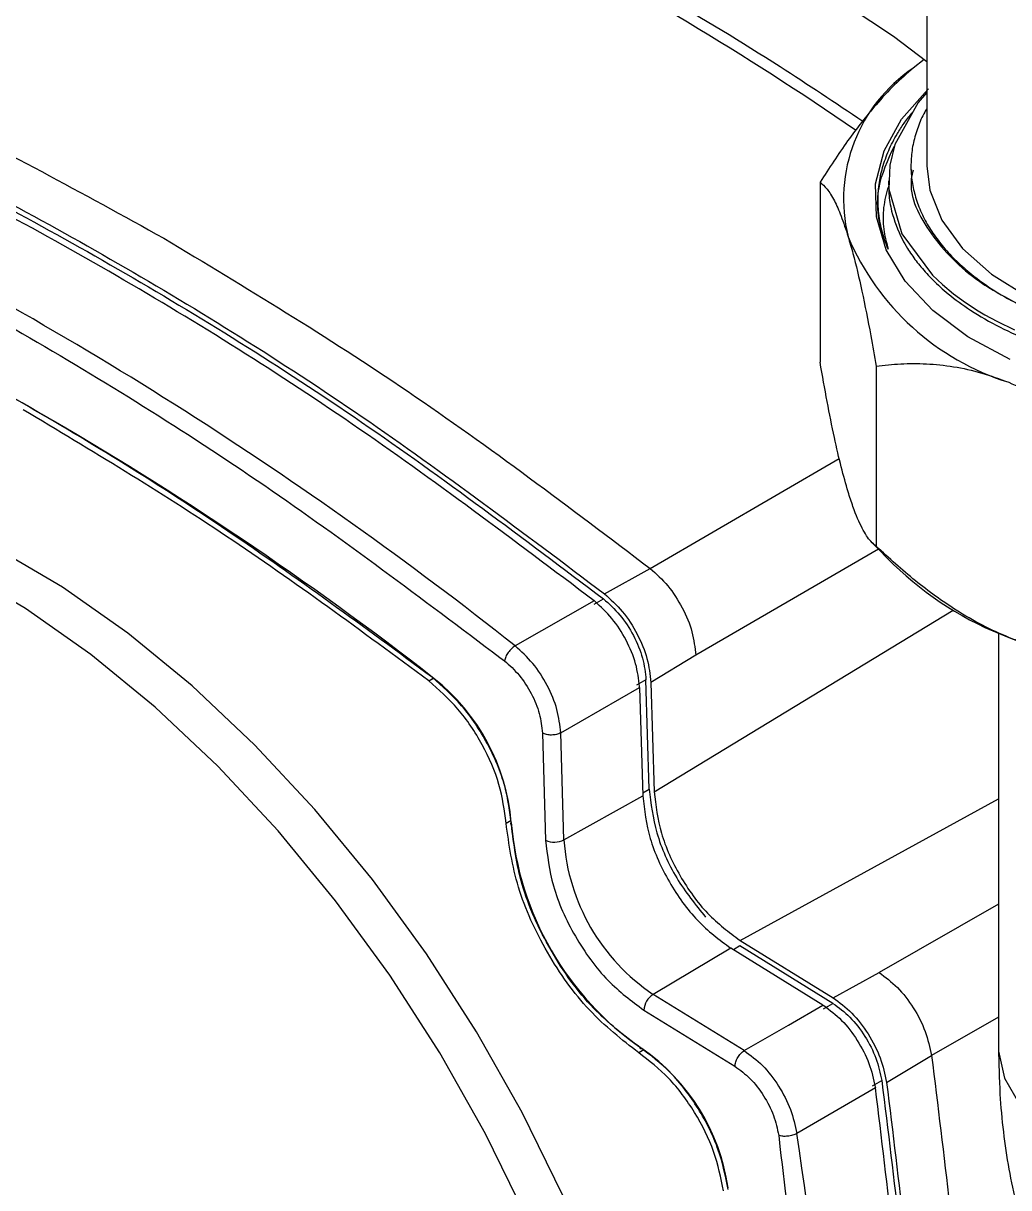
# Model space of a CAD drawing. Header units: millimetres. Extents: x 15 to 415, y 5 to 292.
# Drawn here: x 344.35 to 355.15, y 115.86 to 128.64 of the extents above; entities that cross this region are included whole.
import ezdxf

# ---------------------------------------------------------------- set-up
doc = ezdxf.new("R2010")
doc.units = ezdxf.units.MM

msp = doc.modelspace()

# ---------------------------------------------------------------- linework, layer by layer
at = {"color": 7, "linetype": 'Continuous', "lineweight": 25}
for p, q in [((354.2574, 129.1253), (354.2574, 127.0749)), ((354.2271, 128.2406), (354.1051, 128.1451)), ((354.0828, 127.0792), (354.0828, 127.0277)), ((353.0862, 126.894), (353.0862, 124.9182)), ((353.8372, 126.9078), (353.8372, 126.8615)), ((353.701, 124.8753), (353.701, 122.8996)), ((353.6592, 122.9354), (353.8904, 122.701)), ((350.72, 122.3786), (351.2229, 122.6564)), ((350.6066, 122.3025), (349.7416, 121.8057)), ((350.6149, 122.2959), (350.6066, 122.3025)), ((350.6093, 122.2629), (350.7106, 122.323)), ((355.0431, 121.9461), (355.0431, 117.3931)), ((351.7221, 121.7038), (351.2303, 121.405)), ((351.1767, 121.4338), (351.0739, 121.3764)), ((351.2123, 120.2354), (351.1767, 121.4338)), ((351.2303, 121.405), (351.2659, 120.2066)), ((350.2414, 120.8526), (351.1061, 121.3496)), ((351.1061, 121.3496), (351.1057, 121.3593)), ((351.1061, 121.3496), (351.1414, 120.1609)), ((350.0412, 120.8495), (350.0761, 119.6749)), ((350.2763, 119.678), (350.2414, 120.8526)), ((350.2763, 119.678), (351.1414, 120.1609)), ((352.2079, 118.5749), (353.2279, 117.945)), ((352.1061, 118.49), (351.2553, 117.9823)), ((353.1178, 117.8652), (352.1061, 118.49)), ((353.226, 117.8842), (352.206, 118.5141)), ((353.2279, 117.945), (353.7326, 118.2215)), ((352.255, 117.3649), (351.2553, 117.9823)), ((351.1525, 117.8105), (352.1522, 117.1931)), ((353.1178, 117.8652), (353.126, 117.86)), ((353.1249, 117.8239), (353.226, 117.8842)), ((353.8159, 117.0163), (354.3079, 117.3129)), ((353.6933, 116.9561), (352.8305, 116.4556)), ((353.6604, 116.9783), (353.7631, 117.0359)), ((353.6917, 116.9666), (353.6933, 116.9561))]:
    msp.add_line(p, q, dxfattribs=at)
at = {"color": 8, "linetype": 'Continuous', "lineweight": 25}
for p, q in [((351.2229, 122.6564), (353.2966, 123.8629)), ((353.7255, 122.8682), (351.7221, 121.7038)), ((351.2659, 120.2066), (354.5459, 122.1983)), ((349.5745, 121.6804), (349.6247, 121.6437)), ((348.7938, 121.4236), (348.8371, 121.4486)), ((351.1404, 120.1953), (351.2123, 120.2354)), ((352.2079, 118.5749), (355.0431, 120.1289)), ((349.6425, 119.8616), (349.6982, 119.8937)), ((355.0431, 118.9729), (353.7326, 118.2215)), ((352.206, 118.5141), (352.1354, 118.4719)), ((355.0431, 117.7339), (354.3079, 117.3129)), ((351.1531, 117.3738), (351.0974, 117.3416)), ((352.6318, 116.4353), (352.645, 116.3128))]:
    msp.add_line(p, q, dxfattribs=at)
at = {"color": 8, "linetype": 'Continuous', "lineweight": 25, "flags": 128}
for points in [[(354.2574, 128.217), (353.8899, 128.4936), (353.1349, 128.9984), (352.3777, 129.4203), (351.6253, 129.7554), (350.8846, 130.0007), (350.1625, 130.1538), (349.4657, 130.2134), (349.0871, 130.2056)], [(348.8453, 121.4482), (348.8428, 121.4477), (348.8397, 121.4477), (348.8371, 121.4486), (348.8351, 121.4504), (348.8338, 121.4529), (348.8333, 121.4562), (348.8336, 121.4601)], [(349.6961, 119.8657), (349.6936, 119.863), (349.692, 119.86), (349.6915, 119.857), (349.6921, 119.854), (349.6938, 119.8511), (349.6964, 119.8485), (349.6999, 119.8463)], [(351.1278, 117.386), (351.1241, 117.3852), (351.1208, 117.3853), (351.1179, 117.3864), (351.1156, 117.3884), (351.114, 117.3912), (351.1131, 117.3948), (351.1129, 117.399)], [(355.0431, 117.3931), (355.0437, 117.361), (355.1075, 117.0629), (355.274, 116.7783), (355.5363, 116.5189), (355.8836, 116.2953), (356.3019, 116.1166), (356.7739, 115.9902), (357.2802, 115.9212), (357.8003, 115.9125), (358.3128, 115.9644), (358.7967, 116.0748), (359.2322, 116.2392), (359.6014, 116.4508), (359.8893, 116.7009), (360.0841, 116.9795), (360.1778, 117.2749), (360.186, 117.3931)]]:
    msp.add_lwpolyline(points, dxfattribs=at)
at = {"color": 7, "linetype": 'Continuous', "lineweight": 25, "flags": 128}
for points in [[(355.1695, 124.9498), (354.7079, 125.1992), (354.3216, 125.4882), (354.0206, 125.8091), (353.8126, 126.1538), (353.7031, 126.5133), (353.6949, 126.8782), (353.7883, 127.2392), (353.9807, 127.5869), (354.2673, 127.9122), (354.2749, 127.9194)], [(354.2574, 127.8792), (354.2538, 127.8757), (354.1612, 127.7672), (353.9057, 127.3099), (353.8499, 127.0814), (353.8408, 126.8165), (353.9819, 126.3268), (354.3172, 125.8744), (354.4279, 125.7707), (354.5489, 125.6708), (354.6799, 125.5751), (354.8206, 125.4838), (354.8944, 125.44), (355.0247, 125.3685), (355.2187, 125.2741)], [(354.2574, 127.0749), (354.2894, 126.8078), (354.4203, 126.4785), (354.6482, 126.1674), (354.9663, 125.8838), (355.3648, 125.6365), (355.8317, 125.4328), (356.3527, 125.279), (356.9121, 125.1798), (357.4928, 125.1382), (358.0772, 125.1554), (358.6476, 125.2309), (359.1866, 125.3625), (359.6778, 125.5461), (360.1063, 125.7762), (360.4591, 126.0457), (360.7255, 126.3465), (360.8974, 126.6694), (360.9695, 127.0047), (360.9717, 127.0749)], [(350.6537, 114.8501), (350.2655, 115.7749), (349.8191, 116.6855), (349.3188, 117.5729), (348.7695, 118.4283), (348.1768, 119.2432), (347.5465, 120.0098), (346.8846, 120.7204), (346.1978, 121.368), (345.4929, 121.9463), (344.7767, 122.4495), (344.0564, 122.8727), (343.3389, 123.2117), (342.6314, 123.4633), (341.9409, 123.6248), (341.2742, 123.6948), (340.6377, 123.6725), (340.0378, 123.5582), (339.4805, 123.353), (339.2198, 123.217)], [(350.2497, 114.6168), (349.8615, 115.5417), (349.415, 116.4523), (348.9147, 117.3396), (348.3655, 118.195), (347.7728, 119.01), (347.1424, 119.7765), (346.4806, 120.4871), (345.7938, 121.1347), (345.0888, 121.713), (344.3727, 122.2162), (343.6523, 122.6394), (342.9348, 122.9785), (342.2274, 123.23), (341.5369, 123.3916), (340.8701, 123.4616), (340.2336, 123.4393), (339.6338, 123.325), (339.0764, 123.1197), (338.567, 122.8256), (338.1106, 122.4454), (337.7117, 121.983)], [(352.255, 117.3649), (352.7382, 117.6451), (353.1178, 117.8652)]]:
    msp.add_lwpolyline(points, dxfattribs=at)
at = {"color": 8, "linetype": 'Continuous', "lineweight": 25}
for centre, radius, start, end in [((332.2046, 96.3927), 37.6563, 55.60819, 68.9232), ((322.7814, 87.7611), 43.4268, 51.62399, 63.36531)]:
    msp.add_arc(centre, radius, start, end, dxfattribs=at)
at = {"color": 7, "linetype": 'Continuous', "lineweight": 25}
for centre, radius, start, end in [((355.0787, 126.7091), 1.7349, 124.13897, 193.75642), ((325.7408, 91.8031), 37.5899, 52.06434, 67.94104), ((355.997, 127.3971), 2.8265, 202.91465, 252.66091), ((356.4773, 125.3832), 3.7264, 226.03685, 249.21027), ((357.6054, 128.3181), 6.8706, 249.1024, 276.27808), ((347.4484, 119.6787), 2.2592, 4.81095, 51.64683), ((353.0299, 120.1373), 3.3411, 184.61976, 235.38024), ((350.173, 119.8802), 0.2271, 244.72969, 297.04295), ((352.4999, 119.8314), 2.2289, 183.94623, 236.05377), ((351.3788, 117.7918), 0.2271, 122.95295, 175.2747), ((349.842, 115.5329), 2.2591, 8.3529, 55.18933), ((312.9419, 110.326), 40.3569, 351.26385, 8.73615)]:
    msp.add_arc(centre, radius, start, end, dxfattribs=at)
for points, knots in [([(353.5562, 127.5607), (353.2534, 127.7628), (352.5254, 128.2487), (351.367, 128.9492), (350.0839, 129.6705), (348.7993, 130.3287), (347.5169, 130.918), (346.5635, 131.3232), (346.0411, 131.5102), (345.9422, 131.5456)], [0, 0, 0, 0, 0.11937623, 0.28703618, 0.45500725, 0.62326285, 0.79178715, 0.9605719, 1, 1, 1, 1]), ([(340.0497, 128.5384), (340.9337, 128.1835), (342.7017, 127.4737), (345.3849, 126.0421), (348.068, 124.3758), (349.836, 123.0443), (350.72, 122.3786)], [0, 0, 0, 0, 0.2499989, 0.5000001, 0.7500012, 1, 1, 1, 1]), ([(340.0591, 128.472), (340.9415, 128.1177), (342.7064, 127.4092), (345.3849, 125.9801), (348.0633, 124.3167), (349.8282, 122.9876), (350.7106, 122.323)], [0, 0, 0, 0, 0.2499966, 0.5, 0.7500034, 1, 1, 1, 1]), ([(354.1051, 128.1451), (354.0375, 128.0861), (353.9014, 127.9674), (353.6596, 127.705), (353.3825, 127.3528), (353.1856, 127.0479), (353.0862, 126.894)], [0, 0, 0, 0, 0.1893593, 0.3812577, 0.6874988, 1, 1, 1, 1]), ([(353.8334, 126.1614), (353.8198, 126.1955), (353.7791, 126.2977), (353.7357, 126.4715), (353.7168, 126.674), (353.7288, 126.8691), (353.7675, 127.0563), (353.8342, 127.2432), (353.917, 127.4051), (354.0061, 127.5409), (354.0645, 127.6212), (354.1011, 127.6628), (354.1059, 127.6683)], [0, 0, 0, 0, 0.0678068, 0.2035314, 0.3404562, 0.460921, 0.5822222, 0.7061614, 0.8310122, 0.9094345, 0.9880859, 1, 1, 1, 1]), ([(354.2574, 127.7039), (354.2493, 127.6907), (354.2082, 127.6241), (354.1568, 127.4986), (354.1054, 127.3282), (354.0814, 127.1559), (354.0821, 126.9844), (354.1076, 126.814), (354.1584, 126.6433), (354.2341, 126.4762), (354.3332, 126.3145), (354.4549, 126.1586), (354.6006, 126.0072), (354.7903, 125.8452), (355.0306, 125.6763), (355.2358, 125.5694), (355.3391, 125.5156)], [0, 0, 0, 0, 0.0174115, 0.0878404, 0.159801, 0.2322908, 0.3022341, 0.372663, 0.4446236, 0.5171134, 0.5870567, 0.6574856, 0.7294462, 0.801936, 0.9002848, 1, 1, 1, 1]), ([(339.7877, 127.4364), (340.4154, 127.1819), (341.9216, 126.571), (344.3345, 125.2714), (346.9797, 123.6331), (348.7163, 122.3262), (349.5745, 121.6804)], [0, 0, 0, 0, 0.1935212, 0.4644131, 0.7353051, 1, 1, 1, 1]), ([(353.8334, 126.1614), (353.8154, 126.2062), (353.7271, 126.426), (353.6805, 126.8139), (353.831, 127.139), (353.9008, 127.2899)], [0, 0, 0, 0, 0.12048625, 0.59178032, 1, 1, 1, 1]), ([(353.84, 126.8615), (353.8397, 126.8303), (353.8386, 126.7356), (353.8742, 126.5355), (353.9488, 126.3342), (354.0387, 126.1767), (354.105, 126.0753), (354.1934, 125.959), (354.3257, 125.815), (354.5034, 125.6548), (354.7441, 125.4784), (355.1508, 125.2438), (355.7583, 125.0026), (356.3726, 124.8666), (356.7948, 124.8116), (357.0069, 124.7914), (357.2209, 124.7781), (357.4004, 124.773), (357.5694, 124.7724), (357.7527, 124.7759), (358.0107, 124.7896), (358.3241, 124.8206), (358.6438, 124.8698), (358.9233, 124.928), (359.1522, 124.9861), (359.3514, 125.0449), (359.5402, 125.1086), (359.7227, 125.1784), (359.9285, 125.267), (360.2091, 125.4069), (360.5141, 125.5982), (360.7969, 125.8293), (361.0849, 126.1331), (361.2571, 126.4222), (361.3419, 126.6758), (361.3715, 126.8041), (361.389, 126.9277), (361.3906, 127.0085), (361.3913, 127.0467)], [0, 0, 0, 0, 0.0140521, 0.0426481, 0.0904528, 0.1064798, 0.117244, 0.1391759, 0.163531, 0.1903091, 0.2243331, 0.2637969, 0.3383497, 0.4120808, 0.4302825, 0.4484842, 0.4666859, 0.4848876, 0.4940009, 0.5094535, 0.5312438, 0.5593697, 0.5894551, 0.6142675, 0.6338052, 0.6519978, 0.6701902, 0.6883826, 0.7065749, 0.7341611, 0.7804942, 0.81783, 0.8551659, 0.9284433, 0.9471187, 0.965536, 0.9836953, 1, 1, 1, 1]), ([(354.1051, 127.0264), (354.0979, 126.9941), (354.045, 126.7575), (354.2748, 126.3206), (354.7257, 125.837), (355.1633, 125.6077), (355.3391, 125.5156)], [0, 0, 0, 0, 0.0565581, 0.4145562, 0.764822, 1, 1, 1, 1]), ([(353.0862, 126.894), (353.1113, 126.8725), (353.1617, 126.8294), (353.2392, 126.7039), (353.317, 126.5325), (353.3679, 126.3757), (353.3936, 126.2966)], [0, 0, 0, 0, 0.262126, 0.5272899, 0.7614272, 1, 1, 1, 1]), ([(353.8401, 126.8531), (353.8356, 126.8426), (353.815, 126.794), (353.7957, 126.7052), (353.7776, 126.5876), (353.7752, 126.4686), (353.787, 126.3258), (353.8158, 126.2238), (353.8334, 126.1614)], [0, 0, 0, 0, 0.046987, 0.2159849, 0.3855889, 0.5570577, 0.7291597, 1, 1, 1, 1]), ([(348.8336, 121.4601), (348.0873, 122.0096), (346.5947, 123.1087), (344.3343, 124.5027), (342.0739, 125.7185), (340.5813, 126.3427), (339.835, 126.6548)], [0, 0, 0, 0, 0.250003, 0.5, 0.7499908, 1, 1, 1, 1]), ([(353.3936, 126.2966), (353.4112, 126.2361), (353.4623, 126.061), (353.5465, 125.7017), (353.6312, 125.2759), (353.6813, 124.988), (353.701, 124.8753)], [0, 0, 0, 0, 0.16383208, 0.47463023, 0.79438792, 1, 1, 1, 1]), ([(353.3936, 123.497), (353.3684, 123.5848), (353.3174, 123.7621), (353.24, 124.0994), (353.1621, 124.4846), (353.1116, 124.773), (353.0862, 124.9182)], [0, 0, 0, 0, 0.2339983, 0.4727101, 0.7345837, 1, 1, 1, 1]), ([(353.701, 124.8753), (353.7902, 124.8857), (353.9692, 124.9065), (354.253, 124.9065), (354.5501, 124.8756), (354.8529, 124.8105), (355.0563, 124.7354), (355.1546, 124.699)], [0, 0, 0, 0, 0.1977545, 0.3966796, 0.6005789, 0.8069359, 1, 1, 1, 1]), ([(355.1546, 124.699), (355.2511, 124.6567), (355.4452, 124.5716), (355.7902, 124.3687), (356.1855, 124.0847), (356.4664, 123.8284), (356.6083, 123.6989)], [0, 0, 0, 0, 0.1893593, 0.3812577, 0.6874988, 1, 1, 1, 1]), ([(353.701, 122.8996), (353.6813, 122.9158), (353.632, 122.9565), (353.5474, 123.0857), (353.4632, 123.2785), (353.4112, 123.4416), (353.3936, 123.497)], [0, 0, 0, 0, 0.2056137, 0.5170117, 0.8361666, 1, 1, 1, 1]), ([(355.1546, 121.8995), (355.0582, 121.9417), (354.8641, 122.0269), (354.5191, 122.2298), (354.1238, 122.5137), (353.8429, 122.7701), (353.701, 122.8996)], [0, 0, 0, 0, 0.1893593, 0.3812577, 0.6874988, 1, 1, 1, 1]), ([(351.2229, 122.6564), (351.2893, 122.5963), (351.4222, 122.4763), (351.5821, 122.2266), (351.6945, 121.9568), (351.7129, 121.7881), (351.7221, 121.7038)], [0, 0, 0, 0, 0.2501162, 0.5000157, 0.7499068, 1, 1, 1, 1]), ([(351.1057, 121.3593), (351.096, 121.4423), (351.0764, 121.6082), (350.9657, 121.8725), (350.8095, 122.1174), (350.6797, 122.2364), (350.6149, 122.2959)], [0, 0, 0, 0, 0.2501444, 0.5001131, 0.7500424, 1, 1, 1, 1]), ([(350.7106, 122.323), (350.7727, 122.267), (350.8968, 122.155), (351.046, 121.9218), (351.151, 121.6699), (351.1681, 121.5125), (351.1767, 121.4338)], [0, 0, 0, 0, 0.25013166, 0.50009103, 0.7500265, 1, 1, 1, 1]), ([(350.72, 122.3786), (350.788, 122.3172), (350.9238, 122.1946), (351.0872, 121.9394), (351.2021, 121.6636), (351.2209, 121.4912), (351.2303, 121.405)], [0, 0, 0, 0, 0.2501141, 0.5000117, 0.7499046, 1, 1, 1, 1]), ([(356.6083, 121.7231), (356.5191, 121.7128), (356.34, 121.6919), (356.0563, 121.6921), (355.7592, 121.7223), (355.5048, 121.7791), (355.3022, 121.8423), (355.2039, 121.8804), (355.1546, 121.8995)], [0, 0, 0, 0, 0.1977377, 0.3966457, 0.6005276, 0.806867, 0.9032637, 1, 1, 1, 1]), ([(350.2414, 120.8526), (350.232, 120.9369), (350.2134, 121.1055), (350.1006, 121.3754), (349.9407, 121.6254), (349.808, 121.7456), (349.7416, 121.8057)], [0, 0, 0, 0, 0.2499911, 0.4999978, 0.7500054, 1, 1, 1, 1]), ([(349.6247, 121.6437), (349.6802, 121.5937), (349.791, 121.4937), (349.9243, 121.2855), (350.0182, 121.0604), (350.0335, 120.9198), (350.0412, 120.8495)], [0, 0, 0, 0, 0.2499944, 0.4999995, 0.7500025, 1, 1, 1, 1]), ([(349.6999, 119.8463), (349.6831, 119.9862), (349.6483, 120.2744), (349.4512, 120.7381), (349.171, 121.1635), (348.9438, 121.3632), (348.8336, 121.4601)], [0, 0, 0, 0, 0.2426495, 0.5, 0.7573505, 1, 1, 1, 1]), ([(351.1129, 117.399), (350.9379, 117.5317), (350.5754, 117.8066), (350.1123, 118.4528), (349.7842, 119.1769), (349.7274, 119.6284), (349.6999, 119.8463)], [0, 0, 0, 0, 0.24141861, 0.5, 0.75858139, 1, 1, 1, 1]), ([(350.0761, 119.6749), (350.095, 119.5092), (350.1343, 119.1654), (350.3841, 118.6098), (350.7404, 118.1156), (351.0185, 117.9097), (351.1525, 117.8105)], [0, 0, 0, 0, 0.2409887, 0.5, 0.7590113, 1, 1, 1, 1]), ([(353.7326, 118.2215), (353.801, 118.1714), (353.9379, 118.0712), (354.1154, 117.8389), (354.2517, 117.5756), (354.2892, 117.4005), (354.3079, 117.3129)], [0, 0, 0, 0, 0.2500931, 0.4999842, 0.7498838, 1, 1, 1, 1]), ([(353.2279, 117.945), (353.2979, 117.8937), (353.4378, 117.7912), (353.6192, 117.5537), (353.7585, 117.2847), (353.7968, 117.1058), (353.8159, 117.0163)], [0, 0, 0, 0, 0.2502688, 0.5001967, 0.7500837, 1, 1, 1, 1]), ([(353.126, 117.86), (353.193, 117.8101), (353.3268, 117.7103), (353.5003, 117.4824), (353.6344, 117.2247), (353.6726, 117.0527), (353.6917, 116.9666)], [0, 0, 0, 0, 0.2499576, 0.4998868, 0.7498555, 1, 1, 1, 1]), ([(353.226, 117.8842), (353.2899, 117.8374), (353.4177, 117.7438), (353.5834, 117.5269), (353.7107, 117.2811), (353.7456, 117.1177), (353.7631, 117.0359)], [0, 0, 0, 0, 0.250127, 0.50008512, 0.75002266, 1, 1, 1, 1]), ([(352.0773, 115.8418), (352.0485, 115.9857), (351.9892, 116.2823), (351.7608, 116.7377), (351.4578, 117.1403), (351.2256, 117.3144), (351.1129, 117.399)], [0, 0, 0, 0, 0.2426495, 0.5, 0.7573505, 1, 1, 1, 1]), ([(352.255, 117.3649), (352.3233, 117.3147), (352.46, 117.2142), (352.6374, 116.9816), (352.774, 116.7181), (352.8117, 116.5431), (352.8305, 116.4556)], [0, 0, 0, 0, 0.2499904, 0.4999973, 0.7500055, 1, 1, 1, 1]), ([(355.0431, 117.3931), (355.0463, 117.2245), (355.0547, 116.7767), (355.1423, 116.0648), (355.3271, 115.2746), (355.5983, 114.5281), (355.949, 113.8345), (356.3737, 113.2001), (356.8661, 112.6302), (357.4196, 112.1286), (358.028, 111.6986), (358.6853, 111.3426), (359.3858, 111.0626), (360.1246, 110.8602), (360.8968, 110.7371), (361.6971, 110.6949), (362.5192, 110.7346), (363.3557, 110.8578), (364.0533, 111.0246), (364.4683, 111.1586), (364.6045, 111.2025)], [0, 0, 0, 0, 0.0368477, 0.0978999, 0.158348, 0.2178061, 0.2762695, 0.3338445, 0.3907218, 0.4471478, 0.5033652, 0.5596016, 0.6161331, 0.6732025, 0.7309968, 0.7896252, 0.8491052, 0.9093634, 0.9702569, 1, 1, 1, 1]), ([(352.1522, 117.1931), (352.2093, 117.1513), (352.3234, 117.0677), (352.4714, 116.8739), (352.585, 116.6543), (352.6162, 116.5083), (352.6318, 116.4353)], [0, 0, 0, 0, 0.2499974, 0.5000004, 0.7500056, 1, 1, 1, 1]), ([(353.7631, 117.0359), (353.8975, 115.9394), (354.1662, 113.7463), (354.2676, 110.5947), (354.1662, 107.5603), (353.8975, 105.6774), (353.7631, 104.736)], [0, 0, 0, 0, 0.2499966, 0.5, 0.7500034, 1, 1, 1, 1]), ([(353.8159, 117.0163), (353.9505, 115.9179), (354.2197, 113.7209), (354.3213, 110.5637), (354.2197, 107.5239), (353.9505, 105.6377), (353.8159, 104.6946)], [0, 0, 0, 0, 0.2499923, 0.5, 0.7500077, 1, 1, 1, 1]), ([(352.645, 116.3128), (352.7725, 115.267), (353.0332, 113.1301), (353.1293, 110.0391), (353.0427, 107.2184), (352.8064, 105.532), (352.7015, 104.7841)], [0, 0, 0, 0, 0.2552235, 0.5215095, 0.7877954, 1, 1, 1, 1])]:
    msp.add_open_spline(points, degree=3, knots=knots, dxfattribs=at)
for points in [[(340.5571, 128.8136), (341.4407, 128.4621), (343.2079, 127.7591), (344.9959, 126.7726), (345.8899, 126.2793)], [(350.6066, 122.3025), (349.7246, 122.9664), (347.9607, 124.2943), (345.2838, 125.9566), (342.607, 127.385), (340.8431, 128.0936), (339.9611, 128.448)], [(345.8899, 126.2793), (346.784, 125.7404), (348.572, 124.6625), (350.3392, 123.3251), (351.2229, 122.6564)], [(348.7938, 121.4236), (348.0562, 121.968), (346.5811, 123.0568), (345.092, 123.9505), (344.3474, 124.3973)], [(349.7416, 121.8057), (349.7283, 121.7964), (349.7015, 121.7777), (349.6647, 121.7345), (349.636, 121.687), (349.6285, 121.6581), (349.6247, 121.6437)], [(349.6425, 119.8616), (349.6237, 120.002), (349.5862, 120.2829), (349.3929, 120.7262), (349.1241, 121.1333), (348.9039, 121.3269), (348.7938, 121.4236)], [(350.2414, 120.8526), (350.2266, 120.8459), (350.1971, 120.8327), (350.1409, 120.8264), (350.0849, 120.831), (350.0558, 120.8433), (350.0412, 120.8495)], [(351.2123, 120.2354), (351.2311, 120.0769), (351.2688, 119.76), (351.4952, 119.2455), (351.7191, 118.9675), (351.8311, 118.8285)], [(351.1414, 120.1609), (351.1595, 120.0065), (351.1956, 119.6977), (351.4187, 119.2071), (351.732, 118.7685), (351.9814, 118.5829), (352.1061, 118.49)], [(351.2659, 120.2066), (351.2835, 120.0558), (351.3188, 119.7543), (351.5367, 119.2751), (351.8427, 118.8469), (352.0862, 118.6656), (352.2079, 118.5749)], [(351.0974, 117.3416), (350.9119, 117.486), (350.541, 117.7748), (350.076, 118.4319), (349.7394, 119.163), (349.6748, 119.6287), (349.6425, 119.8616)], [(352.0258, 115.8256), (351.9971, 115.9693), (351.9396, 116.2568), (351.7213, 116.6932), (351.4341, 117.0822), (351.2096, 117.2551), (351.0974, 117.3416)], [(352.1522, 117.1931), (352.1542, 117.2088), (352.158, 117.2402), (352.1821, 117.291), (352.2156, 117.3365), (352.2419, 117.3554), (352.255, 117.3649)], [(354.3079, 117.3129), (354.4453, 116.2132), (354.72, 114.0138), (354.7595, 111.9263), (354.7793, 110.8825)], [(353.6933, 104.6631), (353.8273, 105.6042), (354.0955, 107.4863), (354.1967, 110.519), (354.0955, 113.6686), (353.8273, 115.8603), (353.6933, 116.9561)], [(352.8305, 116.4556), (352.8158, 116.4487), (352.7863, 116.4348), (352.7304, 116.4245), (352.6749, 116.4235), (352.6462, 116.4314), (352.6318, 116.4353)]]:
    msp.add_open_spline(points, degree=3, dxfattribs=at)

doc.saveas('drawing.dxf')
